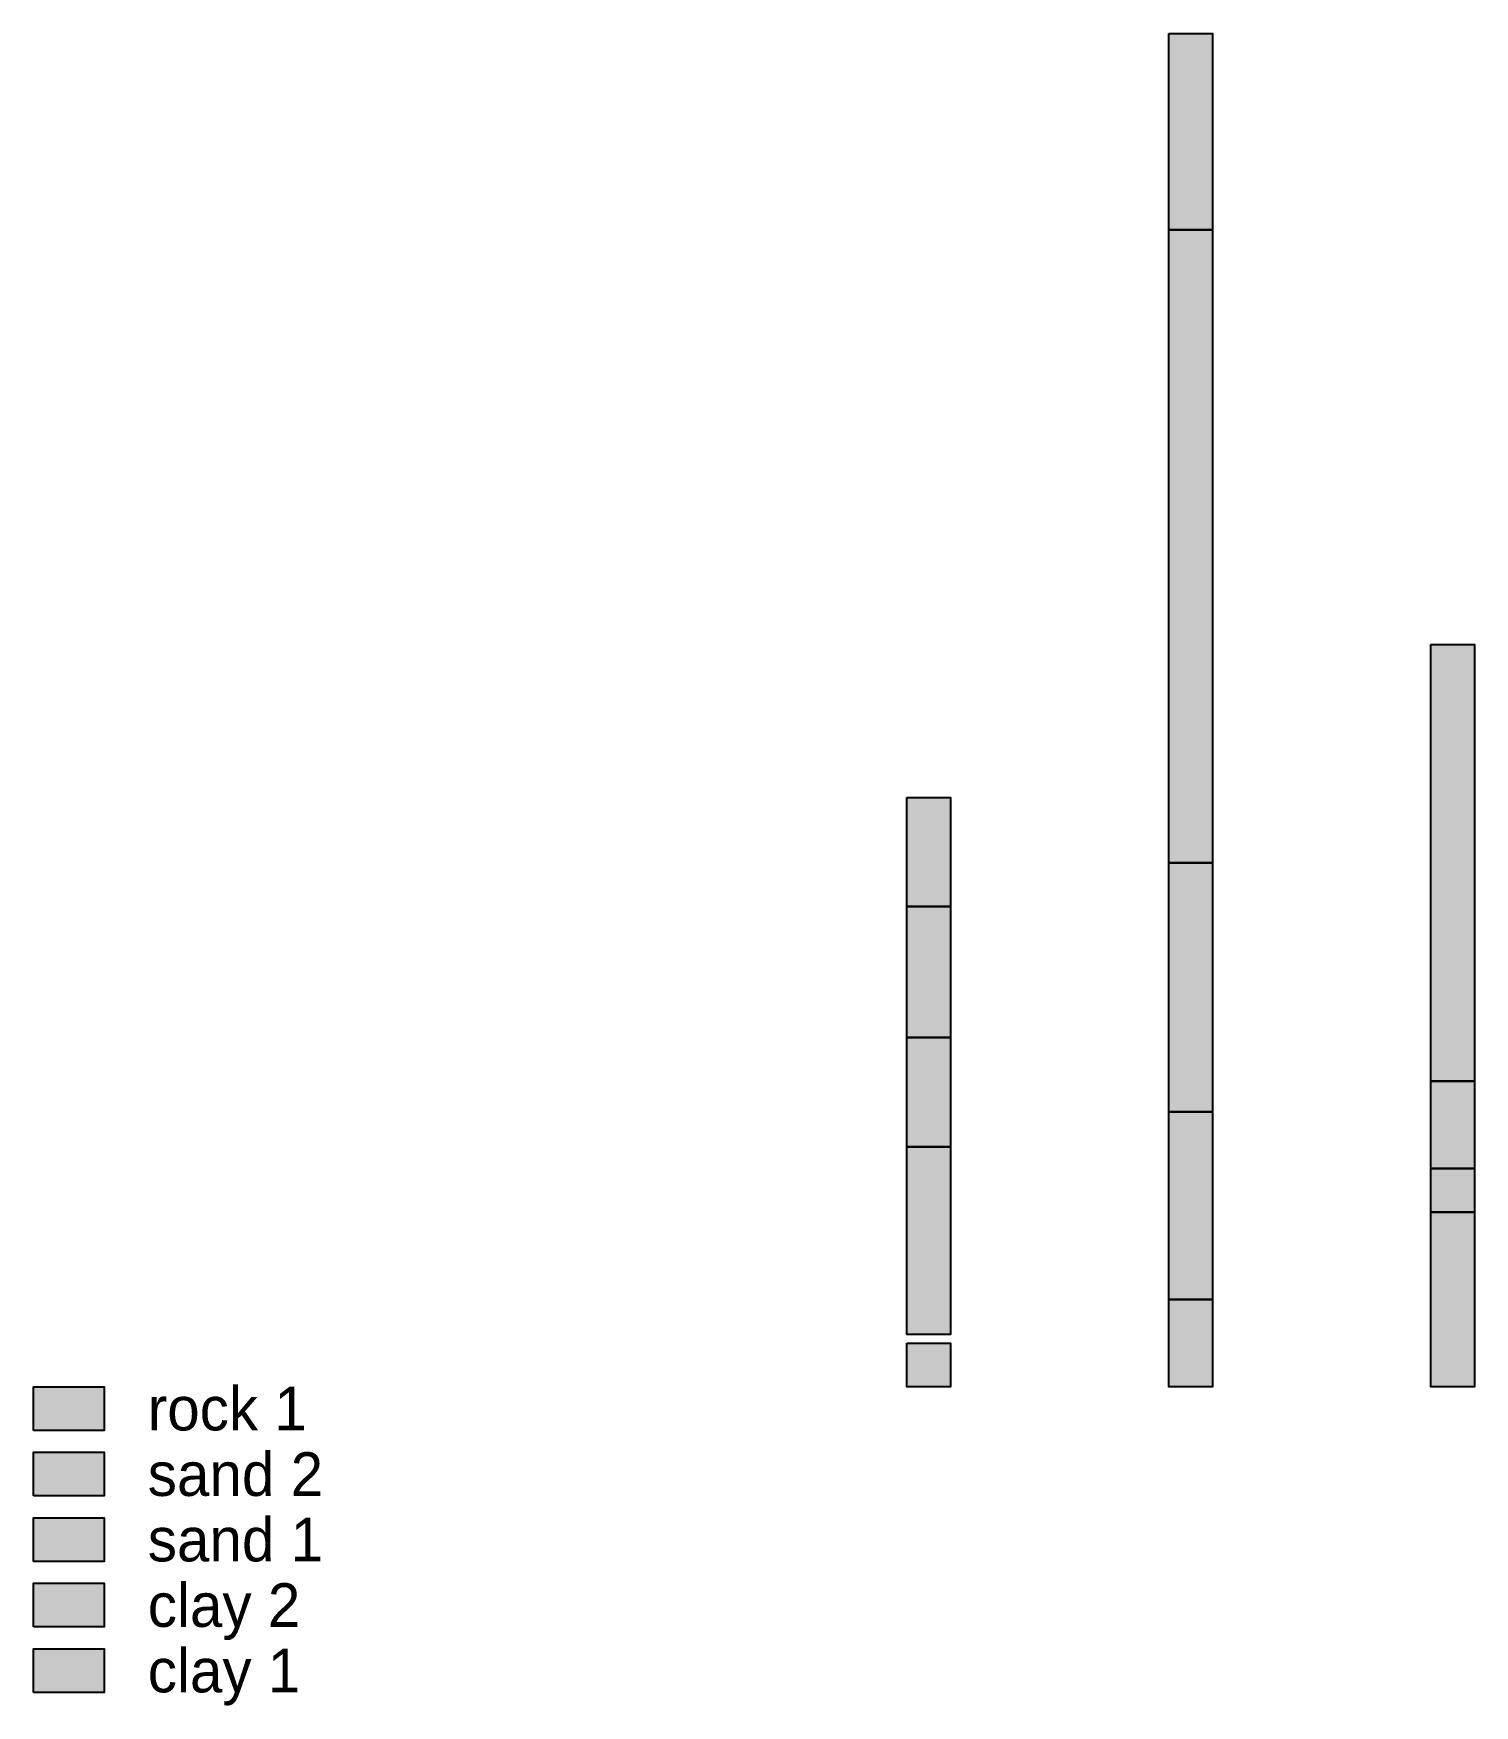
# Model space of a CAD drawing. Header units: metres. Extents: x -20 to 13, y -7.3 to 31.
import ezdxf

# ---------------------------------------------------------------- set-up
doc = ezdxf.new("R2010")
doc.units = ezdxf.units.M
for name, color, linetype, true_color in [('borehole_boxes', 7, 'Continuous', 0xffffff), ('clay 1', 7, 'Continuous', 0xf2f2f2), ('clay 2', 7, 'Continuous', 0xe5d8bd), ('legend_boxes', 7, 'Continuous', 0xffffff), ('legend_text', 7, 'Continuous', 0xffffff), ('rock 1', 7, 'Continuous', 0xfbb4ae), ('sand 1', 7, 'Continuous', 0xfed9a6), ('sand 2', 7, 'Continuous', 0xccebc5)]:
    doc.layers.add(name, color=color, linetype=linetype, true_color=true_color)

msp = doc.modelspace()

# ---------------------------------------------------------------- hatches: boundary and pattern name
at = {"layer": 'clay 1'}
for points in [[(6, 2), (7, 2), (7, 0), (6, 0)], [(0, 1), (1, 1), (1, 0), (0, 0)], [(-20, -7), (-20, -6), (-18.382, -6), (-18.382, -7), (-20, -7)]]:
    msp.add_hatch(color=256, dxfattribs=at).paths.add_polyline_path(points)
at = {"layer": 'clay 2'}
for points in [[(6, 6.3), (7, 6.3), (7, 2), (6, 2)], [(0, 5.5), (1, 5.5), (1, 1.2), (0, 1.2)], [(12, 4), (13, 4), (13, 0), (12, 0)], [(-20, -5.5), (-20, -4.5), (-18.382, -4.5), (-18.382, -5.5), (-20, -5.5)]]:
    msp.add_hatch(color=256, dxfattribs=at).paths.add_polyline_path(points)
at = {"layer": 'rock 1'}
for points in [[(6, 31), (7, 31), (7, 26.5), (6, 26.5)], [(12, 17), (13, 17), (13, 7), (12, 7)], [(0, 13.5), (1, 13.5), (1, 11), (0, 11)], [(-20, -1), (-20, 0), (-18.382, 0), (-18.382, -1), (-20, -1)]]:
    msp.add_hatch(color=256, dxfattribs=at).paths.add_polyline_path(points)
at = {"layer": 'sand 1'}
for points in [[(6, 12), (7, 12), (7, 6.3), (6, 6.3)], [(0, 8), (1, 8), (1, 5.5), (0, 5.5)], [(12, 5), (13, 5), (13, 4), (12, 4)], [(-20, -4), (-20, -3), (-18.382, -3), (-18.382, -4), (-20, -4)]]:
    msp.add_hatch(color=256, dxfattribs=at).paths.add_polyline_path(points)
at = {"layer": 'sand 2'}
for points in [[(6, 26.5), (7, 26.5), (7, 12), (6, 12)], [(0, 11), (1, 11), (1, 8), (0, 8)], [(12, 7), (13, 7), (13, 5), (12, 5)], [(-20, -2.5), (-20, -1.5), (-18.382, -1.5), (-18.382, -2.5), (-20, -2.5)]]:
    msp.add_hatch(color=256, dxfattribs=at).paths.add_polyline_path(points)

# ---------------------------------------------------------------- linework, layer by layer
at = {"layer": 'borehole_boxes'}
for points in [[(6, 31), (7, 31), (7, 26.5), (6, 26.5)], [(6, 26.5), (7, 26.5), (7, 12), (6, 12)], [(12, 17), (13, 17), (13, 7), (12, 7)], [(0, 13.5), (1, 13.5), (1, 11), (0, 11)], [(6, 12), (7, 12), (7, 6.3), (6, 6.3)], [(0, 11), (1, 11), (1, 8), (0, 8)], [(0, 8), (1, 8), (1, 5.5), (0, 5.5)], [(12, 7), (13, 7), (13, 5), (12, 5)], [(6, 6.3), (7, 6.3), (7, 2), (6, 2)], [(0, 5.5), (1, 5.5), (1, 1.2), (0, 1.2)], [(12, 5), (13, 5), (13, 4), (12, 4)], [(12, 4), (13, 4), (13, 0), (12, 0)], [(6, 2), (7, 2), (7, 0), (6, 0)], [(0, 1), (1, 1), (1, 0), (0, 0)]]:
    msp.add_lwpolyline(points, close=True, dxfattribs=at)
at = {"layer": 'legend_boxes'}
for points in [[(-20, -1), (-20, 0), (-18.382, 0), (-18.382, -1), (-20, -1)], [(-20, -2.5), (-20, -1.5), (-18.382, -1.5), (-18.382, -2.5), (-20, -2.5)], [(-20, -4), (-20, -3), (-18.382, -3), (-18.382, -4), (-20, -4)], [(-20, -5.5), (-20, -4.5), (-18.382, -4.5), (-18.382, -5.5), (-20, -5.5)], [(-20, -7), (-20, -6), (-18.382, -6), (-18.382, -7), (-20, -7)]]:
    msp.add_lwpolyline(points, close=True, dxfattribs=at)

# ---------------------------------------------------------------- texts
at = {"layer": 'legend_text'}
for s, p in [('rock 1', (-17.382, -1)), ('sand 2', (-17.382, -2.5)), ('sand 1', (-17.382, -4)), ('clay 2', (-17.382, -5.5)), ('clay 1', (-17.382, -7))]:
    msp.add_text(s, height=1, dxfattribs=at).set_placement(p)

doc.saveas('drawing.dxf')
